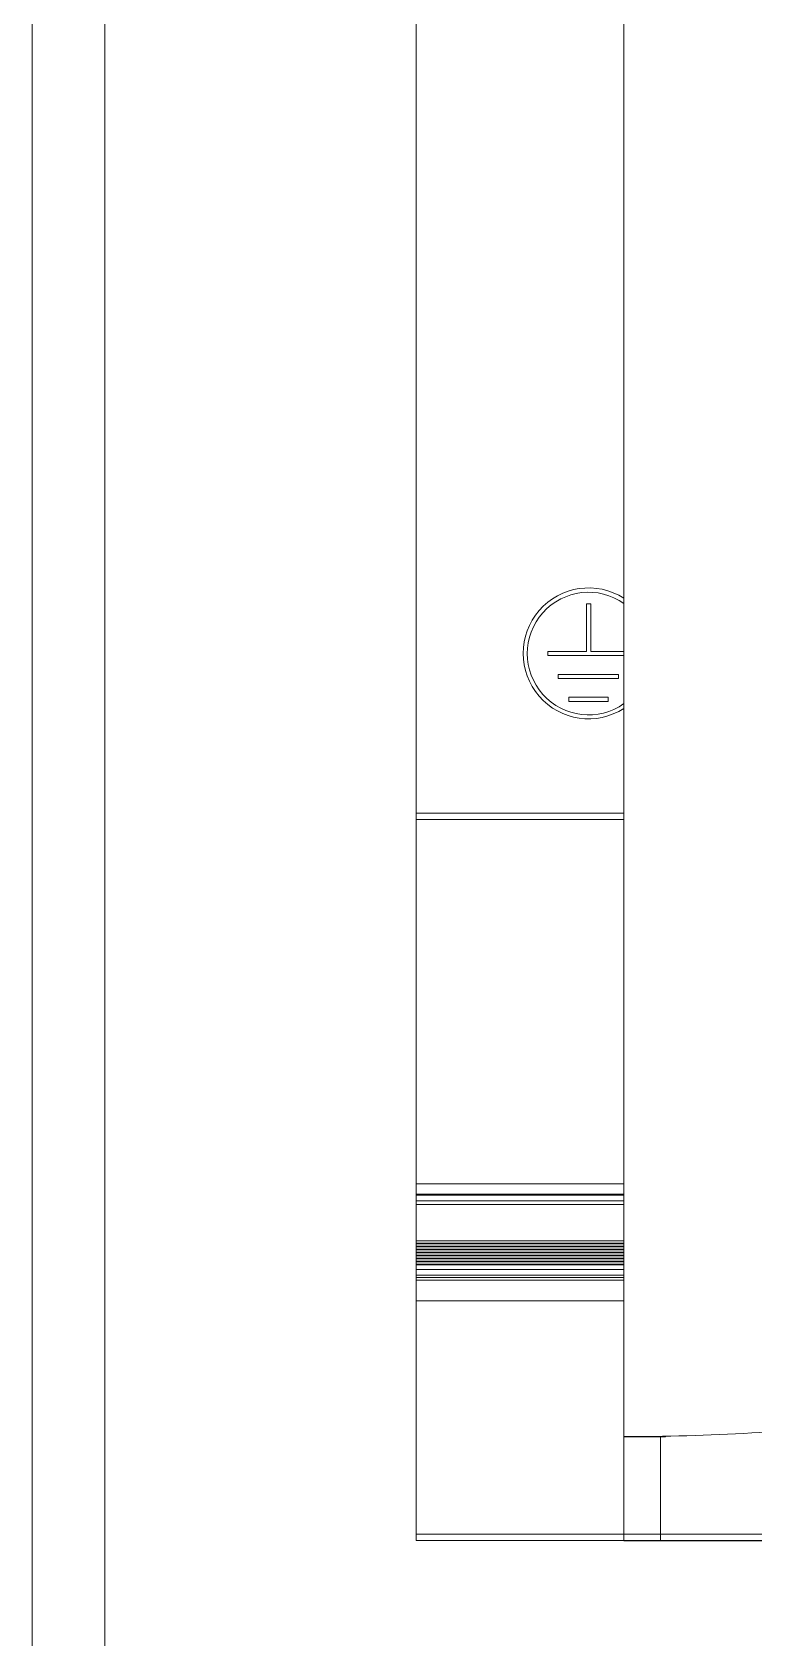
# Model space of a CAD drawing. Header units: millimetres. Extents: x 1359 to 3577, y 1333 to 3557.
# Drawn here: x 2513.1 to 2547.8, y 2901.9 to 2979.1 of the extents above; entities that cross this region are included whole.
import ezdxf

# ---------------------------------------------------------------- set-up
doc = ezdxf.new("R2010")
doc.units = ezdxf.units.MM
doc.set_wipeout_variables(frame=1)
doc.layers.add('000-PI-Oprema', color=30, linetype='Continuous', lineweight=5)
doc.layers.add('000-PI-ORMAR', color=2, linetype='Continuous')
doc.layers.add('002-PI-Kabelska kanalica', color=150, linetype='Continuous')

# ---------------------------------------------------------------- blocks, each defined once
blk = doc.blocks.new('montazna 2000x1000')
at = {"layer": '000-PI-ORMAR', "color": 0, "linetype": 'ByBlock', "lineweight": 0}
blk.add_line((0, 1890), (0, 0), dxfattribs=at)
blk = doc.blocks.new('IM 155-5 PN ST - 6ES7155-5AA01-0AB0')
blk.add_wipeout([(0, 147.007), (34.8, 147.007), (34.8, 0), (0, 0)])
at = {"color": 0, "linetype": 'ByBlock', "lineweight": 0, "ltscale": 0.25}
blk.add_lwpolyline([(0, 147.007), (34.8, 147.007), (34.8, 0), (0, 0), (0, 147.007)], dxfattribs=at)
at = {"layer": '000-PI-Oprema', "color": 0, "linetype": 'ByBlock', "lineweight": 0}
for p, q in [((0.301, 5.007), (0, 5.007)), ((0.301, 5.007), (0, 5.007)), ((2, 5), (0, 5)), ((0, 4.952), (0, 0)), ((1.756, 5), (1.756, 0)), ((2, 5), (2, 5.046)), ((1.756, 0), (0, 0)), ((33.044, 0), (1.756, 0))]:
    blk.add_line(p, q, dxfattribs=at)
blk.add_open_spline([(25, 8.007), (22.971, 7.513), (20.935, 7.08), (16.848, 6.338), (12.747, 5.717), (8.616, 5.338), (4.47, 5.081), (2.389, 5.013), (0.301, 5.007)], degree=3, knots=[0, 0, 0, 0, 0.25, 0.25, 0.5, 0.75, 0.75, 1, 1, 1, 1], dxfattribs=at)
blk.add_open_spline([(0.301, 5.007), (0.301, 5.007), (0.301, 5.007), (0.301, 5.007)], degree=3, dxfattribs=at)
blk = doc.blocks.new('*U53')
at = {"layer": '002-PI-Kabelska kanalica', "color": 0, "linetype": 'ByBlock', "lineweight": 0}
blk.add_line((80, -100), (80, 1572), dxfattribs=at)

msp = doc.modelspace()

# ---------------------------------------------------------------- linework, layer by layer
at = {"layer": '002-PI-Kabelska kanalica', "color": 0, "linetype": 'ByBlock', "lineweight": 0}
for p, q in [((2531.571, 2991.106), (2531.571, 2941.557)), ((2539.974, 2951.632), (2539.763, 2951.632)), ((2539.763, 2951.632), (2539.763, 2949.335)), ((2539.974, 2949.335), (2539.974, 2951.632)), ((2537.913, 2949.335), (2537.913, 2949.135)), ((2539.763, 2949.335), (2537.913, 2949.335)), ((2538.413, 2948.235), (2538.413, 2948.035)), ((2538.913, 2947.135), (2538.913, 2946.935)), ((2540.813, 2947.135), (2538.913, 2947.135)), ((2538.913, 2946.935), (2540.813, 2946.935)), ((2540.813, 2946.935), (2540.813, 2947.135)), ((2531.571, 2941.556), (2531.571, 2941.256)), ((2531.571, 2941.256), (2531.571, 2923.719)), ((2531.571, 2923.719), (2531.571, 2923.219)), ((2531.571, 2923.219), (2531.571, 2923.171)), ((2531.571, 2923.171), (2531.571, 2922.898)), ((2531.571, 2922.724), (2531.571, 2922.898)), ((2531.571, 2922.724), (2531.571, 2920.973)), ((2531.571, 2920.973), (2531.571, 2920.864)), ((2531.571, 2920.863), (2531.571, 2920.864)), ((2531.571, 2920.863), (2531.571, 2920.829)), ((2531.571, 2920.829), (2531.571, 2920.721)), ((2531.571, 2920.719), (2531.571, 2920.721)), ((2531.571, 2920.719), (2531.571, 2920.685)), ((2531.571, 2920.685), (2531.571, 2920.577)), ((2531.571, 2920.577), (2531.571, 2920.575)), ((2531.571, 2920.575), (2531.571, 2920.542)), ((2531.571, 2920.542), (2531.571, 2920.434)), ((2531.571, 2920.432), (2531.571, 2920.434)), ((2531.571, 2920.432), (2531.571, 2920.398)), ((2531.571, 2920.398), (2531.571, 2920.29)), ((2531.571, 2920.288), (2531.571, 2920.29)), ((2531.571, 2920.288), (2531.571, 2920.254)), ((2531.571, 2920.254), (2531.571, 2920.146)), ((2531.571, 2920.145), (2531.571, 2920.146)), ((2531.571, 2920.145), (2531.571, 2920.111)), ((2531.571, 2920.111), (2531.571, 2920.003)), ((2531.571, 2920.001), (2531.571, 2920.003)), ((2531.571, 2920.001), (2531.571, 2919.967)), ((2531.571, 2919.967), (2531.571, 2919.859)), ((2531.571, 2919.859), (2531.571, 2919.858)), ((2531.571, 2919.858), (2531.571, 2919.824)), ((2531.571, 2919.824), (2531.571, 2919.599)), ((2531.571, 2919.599), (2531.571, 2919.327)), ((2531.571, 2919.327), (2531.571, 2919.214)), ((2531.571, 2919.214), (2531.571, 2919.078)), ((2531.571, 2919.078), (2531.571, 2918.086)), ((2531.571, 2918.086), (2531.571, 2906.856)), ((2531.571, 2906.856), (2531.571, 2906.556))]:
    msp.add_line(p, q, dxfattribs=at)

# ---------------------------------------------------------------- block references
msp.add_blockref('montazna 2000x1000', (2513.071, 1461.556), dxfattribs=at)
at = {"layer": '002-PI-Kabelska kanalica', "color": 0, "linetype": 'ByBlock', "lineweight": 0, "xscale": -1, "rotation": 180}
msp.add_blockref('*U53', (2436.571, 3251.556), dxfattribs=at)

# ---------------------------------------------------------------- next in the draw order: block references
at = {"layer": '002-PI-Kabelska kanalica', "color": 0, "linetype": 'ByBlock', "lineweight": 0}
msp.add_blockref('IM 155-5 PN ST - 6ES7155-5AA01-0AB0', (2541.571, 2906.55), dxfattribs=at)

# ---------------------------------------------------------------- next in the draw order: linework, layer by layer
for p, q in [((2541.571, 2949.335), (2539.974, 2949.335)), ((2537.913, 2949.135), (2541.571, 2949.135)), ((2541.313, 2948.235), (2538.413, 2948.235)), ((2538.413, 2948.035), (2541.313, 2948.035)), ((2541.313, 2948.035), (2541.313, 2948.235)), ((2541.571, 2941.556), (2531.571, 2941.556)), ((2541.571, 2941.256), (2531.571, 2941.256)), ((2541.571, 2923.719), (2531.571, 2923.719)), ((2531.571, 2923.219), (2541.571, 2923.219)), ((2541.571, 2923.171), (2531.571, 2923.171)), ((2541.571, 2922.898), (2531.571, 2922.898)), ((2531.571, 2922.724), (2541.571, 2922.724)), ((2541.571, 2920.973), (2531.571, 2920.973)), ((2541.571, 2920.864), (2531.571, 2920.864)), ((2541.571, 2920.863), (2531.571, 2920.863)), ((2541.571, 2920.829), (2531.571, 2920.829)), ((2541.571, 2920.721), (2531.571, 2920.721)), ((2541.571, 2920.719), (2531.571, 2920.719)), ((2541.571, 2920.685), (2531.571, 2920.685)), ((2541.571, 2920.577), (2531.571, 2920.577)), ((2541.571, 2920.575), (2531.571, 2920.575)), ((2541.571, 2920.542), (2531.571, 2920.542)), ((2541.571, 2920.434), (2531.571, 2920.434)), ((2541.571, 2920.432), (2531.571, 2920.432)), ((2541.571, 2920.398), (2531.571, 2920.398)), ((2541.571, 2920.29), (2531.571, 2920.29)), ((2541.571, 2920.288), (2531.571, 2920.288)), ((2541.571, 2920.254), (2531.571, 2920.254)), ((2541.571, 2920.146), (2531.571, 2920.146)), ((2541.571, 2920.145), (2531.571, 2920.145)), ((2541.571, 2920.111), (2531.571, 2920.111)), ((2541.571, 2920.003), (2531.571, 2920.003)), ((2541.571, 2920.001), (2531.571, 2920.001)), ((2541.571, 2919.967), (2531.571, 2919.967)), ((2541.571, 2919.859), (2531.571, 2919.859)), ((2541.571, 2919.858), (2531.571, 2919.858)), ((2541.571, 2919.824), (2531.571, 2919.824)), ((2541.571, 2919.599), (2531.571, 2919.599)), ((2541.571, 2919.327), (2531.571, 2919.327)), ((2541.571, 2919.214), (2531.571, 2919.214)), ((2541.571, 2919.078), (2531.571, 2919.078)), ((2541.571, 2918.086), (2531.571, 2918.086)), ((2909.771, 2906.856), (2531.571, 2906.856)), ((2909.771, 2906.556), (2531.571, 2906.556))]:
    msp.add_line(p, q, dxfattribs=at)
for centre, radius, start, end in [((2539.869, 2949.245), 3.15, 57.28426, 302.71574), ((2539.869, 2949.235), 2.95, 54.75224, 305.24776)]:
    msp.add_arc(centre, radius, start, end, dxfattribs=at)

doc.saveas('drawing.dxf')
